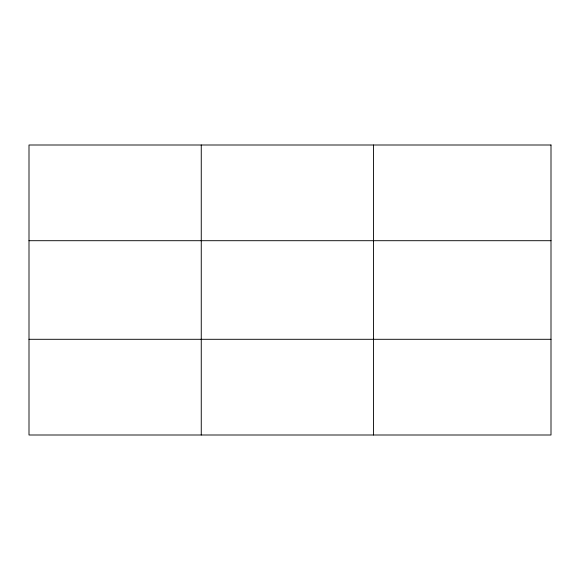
<?xml version="1.0" encoding="UTF-8"?>
<svg xmlns="http://www.w3.org/2000/svg" width="580" height="580" viewBox="0 0 580 580"><rect width="100%" height="100%" fill="white"/><g stroke="black" fill="none" stroke-linecap="round" stroke-linejoin="round"><path stroke-width="0.87" d="M201.26 435L201.26 145M373.52 435L373.52 145M29 240.7L551 240.7M29 339.3L551 339.3M551 145L29 145L29 435L551 435L551 145"/></g></svg>
